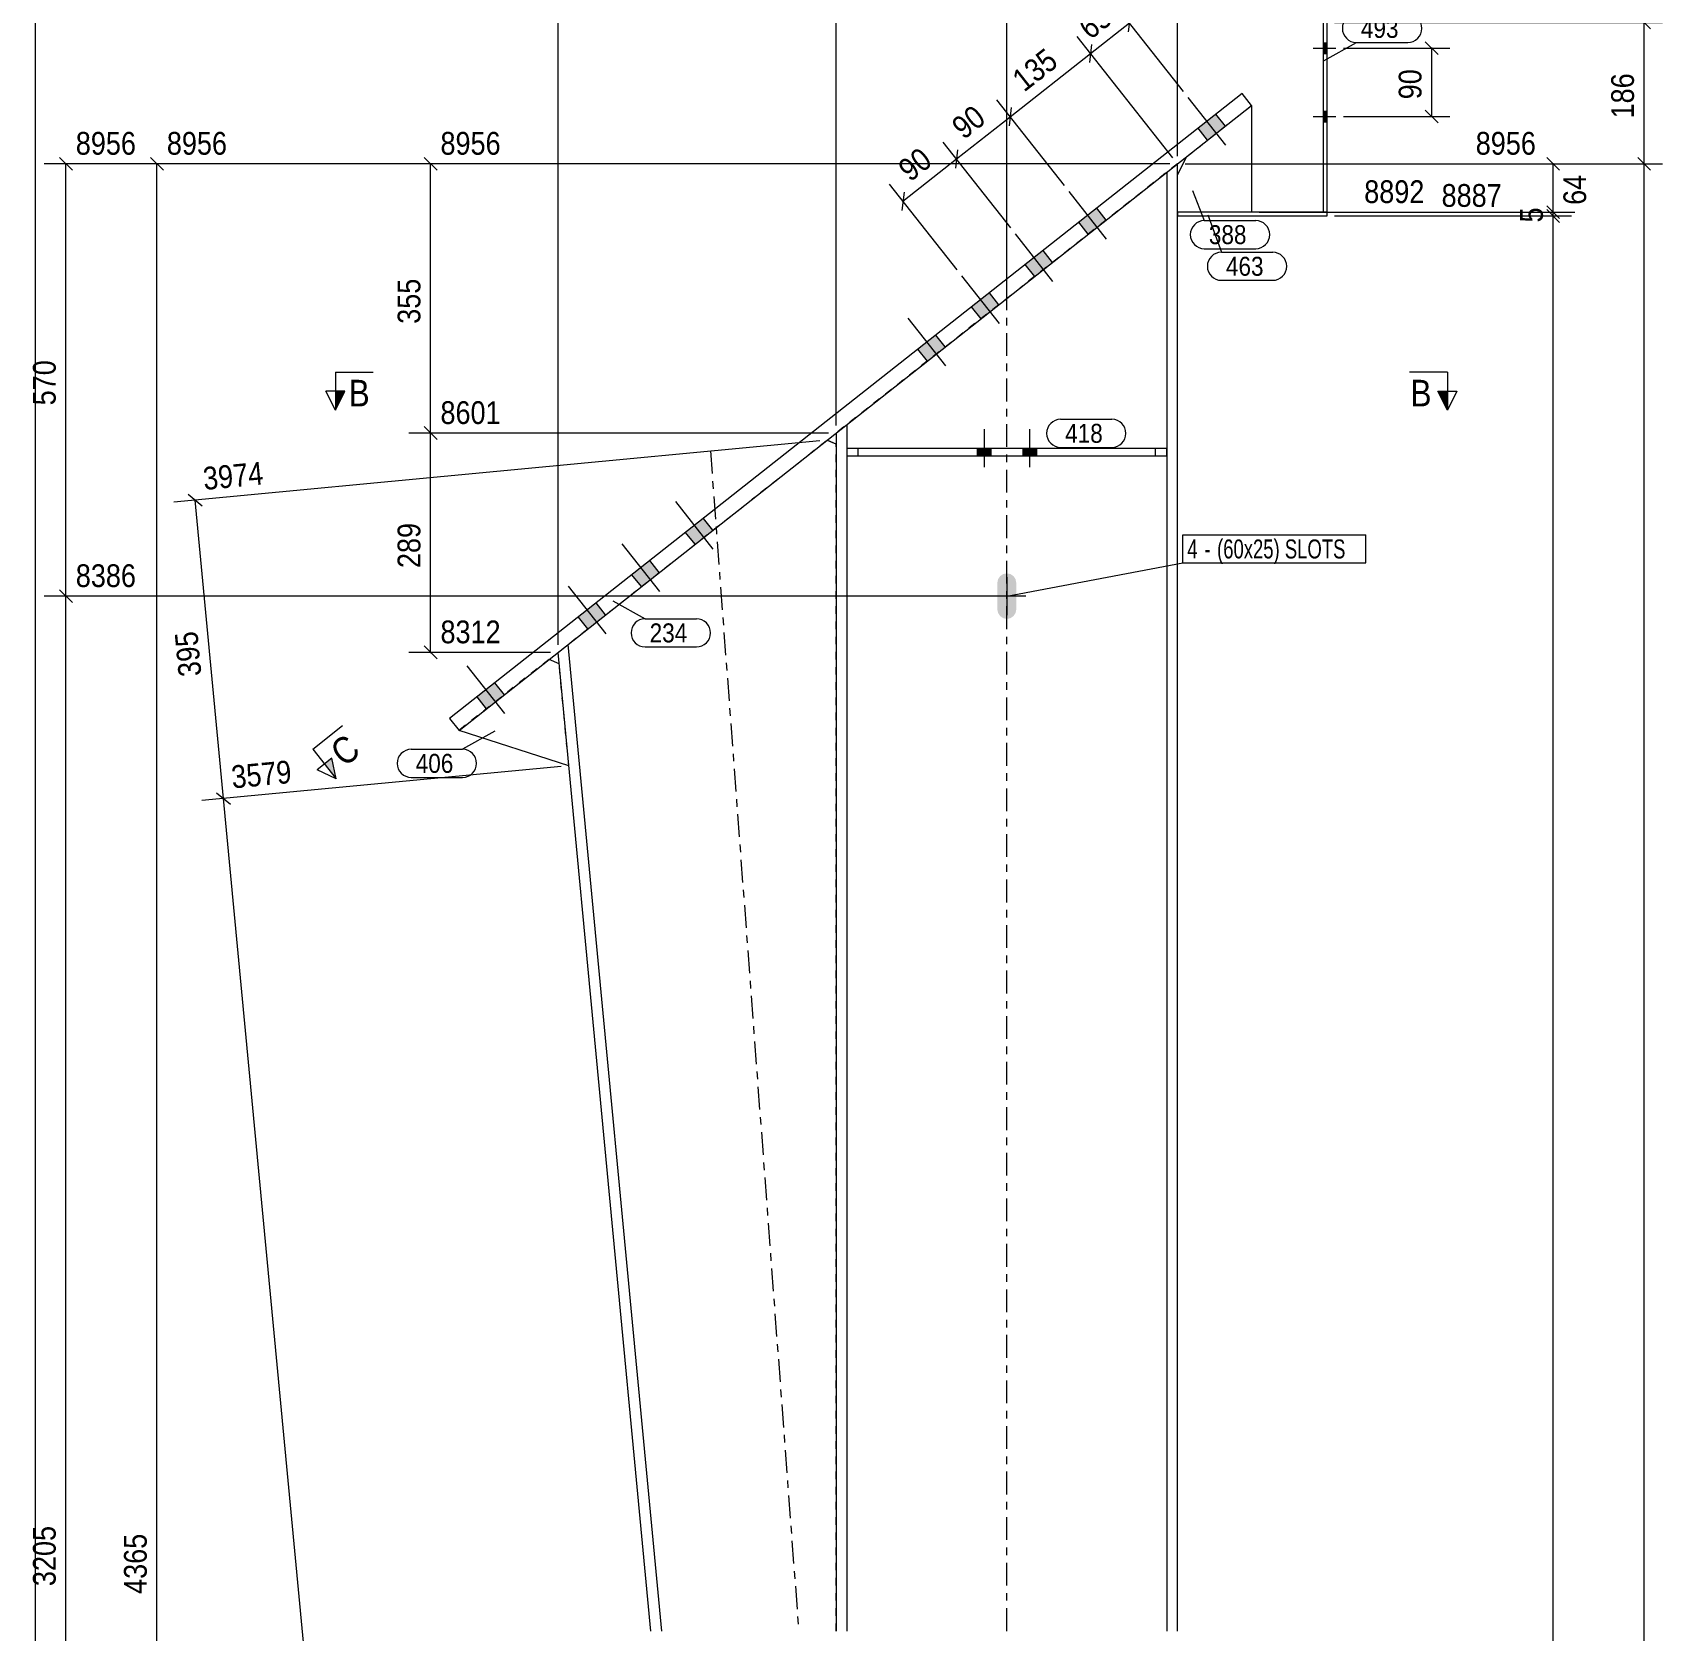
# Model space of a CAD drawing. Header units: millimetres. Extents: x 2 to 579, y 1 to 825.
# Drawn here: x 169.1 to 383.9, y 508.1 to 718.7 of the extents above; entities that cross this region are included whole.
import ezdxf

# ---------------------------------------------------------------- set-up
doc = ezdxf.new("R2010")
doc.units = ezdxf.units.MM
for name, pattern in [('XKITLINE00', [0]), ('XKITLINE01', [4, 1, -1, 1, -1]), ('XKITLINE03', [6, 3, -1, 1, -1])]:
    doc.linetypes.add(name, pattern=pattern)
for name, color, linetype, lineweight in [('Bolt', 3, 'Continuous', 0), ('BoltMark', 7, 'Continuous', 0), ('Dimensions', 7, 'Continuous', 0), ('Part', 2, 'Continuous', 0), ('PartMark', 7, 'Continuous', 0), ('Section', 6, 'Continuous', 0)]:
    doc.layers.add(name, color=color, linetype=linetype, lineweight=lineweight)
doc.styles.add('ARIAL', font='ARIAL.TTF')
doc.styles.add('ARIAL_NARROW', font='ARIALN.TTF')

# ---------------------------------------------------------------- blocks, each defined once
blk = doc.blocks.new('*A5')
at = {"layer": 'Bolt'}
blk.add_hatch(color=3, dxfattribs=at).paths.add_polyline_path([(297.98, 641.56), (297.5, 641.46), (297.02, 641.56), (296.62, 641.83), (296.35, 642.24), (296.25, 642.71), (296.25, 646.21), (296.35, 646.69), (296.62, 647.1), (297.02, 647.37), (297.5, 647.46), (297.98, 647.37), (298.38, 647.1), (298.65, 646.69), (298.75, 646.21), (298.75, 642.71), (298.65, 642.24), (298.38, 641.83)], flags=17)
at = {"layer": 'Bolt', "color": 3, "linetype": 'XKITLINE00', "lineweight": 0}
for p, q in [((297.5, 646.96), (297.5, 641.96)), ((300, 644.46), (295, 644.46))]:
    blk.add_line(p, q, dxfattribs=at)
blk = doc.blocks.new('*A6')
at = {"layer": 'Bolt'}
for points in [[(323.94, 704.53), (322.7, 706.1), (325.06, 707.96), (326.3, 706.39)], [(323.94, 704.53), (322.7, 706.1), (325.06, 707.96), (326.3, 706.39)], [(308.24, 692.15), (307, 693.72), (309.35, 695.57), (310.59, 694)], [(308.24, 692.15), (307, 693.72), (309.35, 695.57), (310.59, 694)], [(301.17, 686.57), (299.93, 688.14), (302.29, 690), (303.52, 688.43)], [(301.17, 686.57), (299.93, 688.14), (302.29, 690), (303.52, 688.43)], [(294.1, 681), (292.86, 682.57), (295.22, 684.43), (296.46, 682.86)], [(294.1, 681), (292.86, 682.57), (295.22, 684.43), (296.46, 682.86)], [(287.03, 675.43), (285.79, 677), (288.15, 678.86), (289.39, 677.29)], [(287.03, 675.43), (285.79, 677), (288.15, 678.86), (289.39, 677.29)], [(256.41, 651.29), (255.17, 652.86), (257.52, 654.71), (258.76, 653.14)], [(256.41, 651.29), (255.17, 652.86), (257.52, 654.71), (258.76, 653.14)], [(249.34, 645.71), (248.1, 647.28), (250.46, 649.14), (251.69, 647.57)], [(249.34, 645.71), (248.1, 647.28), (250.46, 649.14), (251.69, 647.57)], [(242.27, 640.14), (241.03, 641.71), (243.39, 643.57), (244.63, 642)], [(242.27, 640.14), (241.03, 641.71), (243.39, 643.57), (244.63, 642)], [(228.92, 629.62), (227.68, 631.19), (230.04, 633.05), (231.28, 631.47)], [(228.92, 629.62), (227.68, 631.19), (230.04, 633.05), (231.28, 631.47)]]:
    blk.add_hatch(color=3, dxfattribs=at).paths.add_polyline_path(points, flags=17)
at = {"layer": 'Bolt', "color": 3, "linetype": 'XKITLINE00', "lineweight": 0}
for p, q in [((326.36, 703.89), (321.41, 710.17)), ((326.36, 703.89), (321.41, 710.17)), ((326.3, 706.39), (325.06, 707.96)), ((326.3, 706.39), (325.06, 707.96)), ((323.94, 704.53), (322.7, 706.1)), ((323.94, 704.53), (322.7, 706.1)), ((310.65, 691.5), (305.7, 697.79)), ((310.65, 691.5), (305.7, 697.79)), ((310.59, 694), (309.35, 695.57)), ((310.59, 694), (309.35, 695.57)), ((303.58, 685.93), (298.63, 692.21)), ((303.58, 685.93), (298.63, 692.21)), ((308.24, 692.15), (307, 693.72)), ((308.24, 692.15), (307, 693.72)), ((303.52, 688.43), (302.29, 690)), ((303.52, 688.43), (302.29, 690)), ((301.17, 686.57), (299.93, 688.14)), ((301.17, 686.57), (299.93, 688.14)), ((296.52, 680.36), (291.56, 686.64)), ((296.52, 680.36), (291.56, 686.64)), ((296.46, 682.86), (295.22, 684.43)), ((296.46, 682.86), (295.22, 684.43)), ((289.45, 674.79), (284.5, 681.07)), ((289.45, 674.79), (284.5, 681.07)), ((294.1, 681), (292.86, 682.57)), ((294.1, 681), (292.86, 682.57)), ((289.39, 677.29), (288.15, 678.86)), ((289.39, 677.29), (288.15, 678.86)), ((287.03, 675.43), (285.79, 677)), ((287.03, 675.43), (285.79, 677)), ((258.82, 650.64), (253.87, 656.93)), ((258.82, 650.64), (253.87, 656.93)), ((258.76, 653.14), (257.52, 654.71)), ((258.76, 653.14), (257.52, 654.71)), ((251.75, 645.07), (246.8, 651.35)), ((251.75, 645.07), (246.8, 651.35)), ((256.41, 651.29), (255.17, 652.86)), ((256.41, 651.29), (255.17, 652.86)), ((251.69, 647.57), (250.46, 649.14)), ((251.69, 647.57), (250.46, 649.14)), ((249.34, 645.71), (248.1, 647.28)), ((249.34, 645.71), (248.1, 647.28)), ((244.69, 639.5), (239.73, 645.78)), ((244.69, 639.5), (239.73, 645.78)), ((244.63, 642), (243.39, 643.57)), ((244.63, 642), (243.39, 643.57)), ((242.27, 640.14), (241.03, 641.71)), ((242.27, 640.14), (241.03, 641.71)), ((231.34, 628.98), (226.38, 635.26)), ((231.34, 628.98), (226.38, 635.26)), ((231.28, 631.47), (230.04, 633.05)), ((231.28, 631.47), (230.04, 633.05)), ((228.92, 629.62), (227.68, 631.19)), ((228.92, 629.62), (227.68, 631.19))]:
    blk.add_line(p, q, dxfattribs=at)
blk = doc.blocks.new('*A10')
at = {"layer": 'Bolt'}
for points in [[(339.2, 717.35), (339.7, 717.35), (339.7, 715.95), (339.2, 715.95)], [(339.2, 708.35), (339.7, 708.35), (339.7, 706.95), (339.2, 706.95)]]:
    blk.add_hatch(color=3, dxfattribs=at).paths.add_polyline_path(points, flags=17)
at = {"layer": 'Bolt', "color": 3, "linetype": 'XKITLINE00', "lineweight": 0}
for p, q in [((337.86, 716.65), (340.86, 716.65)), ((339.2, 717.35), (339.7, 717.35)), ((339.2, 715.95), (339.7, 715.95)), ((337.86, 707.65), (340.86, 707.65)), ((339.2, 708.35), (339.7, 708.35)), ((339.2, 706.95), (339.7, 706.95))]:
    blk.add_line(p, q, dxfattribs=at)
blk = doc.blocks.new('*A11')
at = {"layer": 'Bolt'}
for points in [[(339.2, 717.35), (339.7, 717.35), (339.7, 715.95), (339.2, 715.95)], [(339.2, 708.35), (339.7, 708.35), (339.7, 706.95), (339.2, 706.95)]]:
    blk.add_hatch(color=3, dxfattribs=at).paths.add_polyline_path(points, flags=17)
at = {"layer": 'Bolt', "color": 3, "linetype": 'XKITLINE00', "lineweight": 0}
for p, q in [((337.86, 716.65), (340.86, 716.65)), ((339.2, 717.35), (339.7, 717.35)), ((339.2, 715.95), (339.7, 715.95)), ((337.86, 707.65), (340.86, 707.65)), ((339.2, 708.35), (339.7, 708.35)), ((339.2, 706.95), (339.7, 706.95))]:
    blk.add_line(p, q, dxfattribs=at)
blk = doc.blocks.new('*A12')
at = {"layer": 'Bolt'}
for points in [[(293.6, 662.96), (293.6, 663.96), (295.4, 663.96), (295.4, 662.96)], [(293.6, 662.96), (293.6, 663.96), (295.4, 663.96), (295.4, 662.96)], [(299.6, 662.96), (299.6, 663.96), (301.4, 663.96), (301.4, 662.96)], [(299.6, 662.96), (299.6, 663.96), (301.4, 663.96), (301.4, 662.96)]]:
    blk.add_hatch(color=3, dxfattribs=at).paths.add_polyline_path(points, flags=17)
at = {"layer": 'Bolt', "color": 3, "linetype": 'XKITLINE00', "lineweight": 0}
for p, q in [((294.5, 666.46), (294.5, 661.46)), ((294.5, 666.46), (294.5, 661.46)), ((300.5, 666.46), (300.5, 661.46)), ((300.5, 666.46), (300.5, 661.46)), ((293.6, 663.96), (293.6, 662.96)), ((293.6, 663.96), (293.6, 662.96)), ((295.4, 663.96), (295.4, 662.96)), ((295.4, 663.96), (295.4, 662.96)), ((299.6, 663.96), (299.6, 662.96)), ((299.6, 663.96), (299.6, 662.96)), ((301.4, 663.96), (301.4, 662.96)), ((301.4, 663.96), (301.4, 662.96))]:
    blk.add_line(p, q, dxfattribs=at)
blk = doc.blocks.new('*A13')
at = {"layer": 'Part', "color": 7, "linetype": 'XKITLINE01', "lineweight": 0}
for p, q in [((320, 701.42), (275, 665.94)), ((276.4, 663.96), (276.4, 662.96)), ((318.6, 663.96), (318.6, 662.96))]:
    blk.add_line(p, q, dxfattribs=at)
at = {"layer": 'Part', "color": 2, "linetype": 'XKITLINE00', "lineweight": 0}
for p, q in [((318.6, 700.32), (318.6, 663.96)), ((320, 508.12), (320, 701.42)), ((275, 665.94), (275, 508.12)), ((276.4, 667.05), (276.4, 663.96)), ((276.4, 662.96), (276.4, 508.12)), ((318.6, 662.96), (318.6, 508.12))]:
    blk.add_line(p, q, dxfattribs=at)
at = {"layer": 'Part', "color": 7, "linetype": 'XKITLINE03', "lineweight": 0}
blk.add_line((297.5, 508.12), (297.5, 693.68), dxfattribs=at)
blk = doc.blocks.new('*A14')
at = {"layer": 'Part', "color": 2, "linetype": 'XKITLINE00', "lineweight": 0}
for p, q in [((328.52, 710.68), (224.07, 628.34)), ((225.31, 626.77), (329.76, 709.11)), ((329.76, 709.11), (328.52, 710.68)), ((224.07, 628.34), (225.31, 626.77))]:
    blk.add_line(p, q, dxfattribs=at)
blk = doc.blocks.new('*A17')
at = {"layer": 'Part', "color": 7, "linetype": 'XKITLINE01', "lineweight": 0}
for p, q in [((237.17, 636.13), (225.31, 626.77)), ((239.77, 622.12), (238.49, 635.56))]:
    blk.add_line(p, q, dxfattribs=at)
at = {"layer": 'Part', "color": 2, "linetype": 'XKITLINE00', "lineweight": 0}
for p, q in [((238.49, 635.56), (237.17, 636.13)), ((239.77, 622.12), (225.31, 626.77))]:
    blk.add_line(p, q, dxfattribs=at)
blk = doc.blocks.new('*A18')
at = {"layer": 'Part', "color": 7, "linetype": 'XKITLINE01', "lineweight": 0}
for p, q in [((238.35, 637.05), (273.84, 665.03)), ((273.84, 665.03), (275, 664.47)), ((275, 508.12), (275, 664.47)), ((275, 508.12), (275, 664.47)), ((275, 664.47), (275, 664.47))]:
    blk.add_line(p, q, dxfattribs=at)
at = {"layer": 'Part', "color": 2, "linetype": 'XKITLINE00', "lineweight": 0}
for p, q in [((275, 664.47), (273.84, 665.03)), ((239.66, 638.09), (252, 508.12)), ((250.6, 508.12), (238.35, 637.05))]:
    blk.add_line(p, q, dxfattribs=at)
at = {"layer": 'Part', "color": 7, "linetype": 'XKITLINE03', "lineweight": 0}
blk.add_line((258.43, 663.59), (270.07, 508.12), dxfattribs=at)
blk = doc.blocks.new('*A22')
at = {"layer": 'Part', "color": 7, "linetype": 'XKITLINE01', "lineweight": 0}
for p, q in [((321.18, 702.35), (329.76, 709.11)), ((320, 695.05), (320, 699.92)), ((329.76, 695.05), (320, 695.05))]:
    blk.add_line(p, q, dxfattribs=at)
at = {"layer": 'Part', "color": 2, "linetype": 'XKITLINE00', "lineweight": 0}
for p, q in [((329.76, 709.11), (329.76, 695.05)), ((320, 699.92), (321.18, 702.35))]:
    blk.add_line(p, q, dxfattribs=at)
blk = doc.blocks.new('*A23')
at = {"layer": 'Part', "color": 2, "linetype": 'XKITLINE00', "lineweight": 0}
for p, q in [((339.7, 720.05), (339.2, 720.05)), ((339.2, 720.05), (339.2, 695.05)), ((339.7, 695.05), (339.7, 720.05)), ((339.2, 695.05), (339.7, 695.05))]:
    blk.add_line(p, q, dxfattribs=at)
blk = doc.blocks.new('*A24')
at = {"layer": 'Part', "color": 2, "linetype": 'XKITLINE00', "lineweight": 0}
for p, q in [((339.7, 695.05), (320, 695.05)), ((320, 694.55), (339.7, 694.55)), ((339.7, 694.55), (339.7, 695.05))]:
    blk.add_line(p, q, dxfattribs=at)
at = {"layer": 'Part', "color": 7, "linetype": 'XKITLINE01', "lineweight": 0}
blk.add_line((320, 695.05), (320, 694.55), dxfattribs=at)
blk = doc.blocks.new('*A25')
at = {"layer": 'Part', "color": 2, "linetype": 'XKITLINE00', "lineweight": 0}
for p, q in [((276.4, 663.96), (318.6, 663.96)), ((276.4, 663.96), (276.4, 662.96)), ((318.6, 662.96), (318.6, 663.96)), ((276.4, 662.96), (318.6, 662.96))]:
    blk.add_line(p, q, dxfattribs=at)
at = {"layer": 'Part', "color": 7, "linetype": 'XKITLINE01', "lineweight": 0}
for p, q in [((277.9, 662.96), (277.9, 663.96)), ((317.1, 662.96), (317.1, 663.96))]:
    blk.add_line(p, q, dxfattribs=at)
blk = doc.blocks.new('*A77')
at = {"layer": 'Dimensions', "color": 7, "linetype": 'XKITLINE00', "lineweight": 0}
for p, q in [((320.79, 710.95), (311.88, 722.25)), ((308.53, 715.97), (313.65, 720.01)), ((313.79, 721.2), (313.51, 718.82)), ((319.38, 702.21), (306.76, 718.21)), ((308.67, 717.16), (308.39, 714.78))]:
    blk.add_line(p, q, dxfattribs=at)
at = {"layer": 'Dimensions', "color": 3}
for p in [(313.65, 720.01), (308.53, 715.97)]:
    blk.add_point(p, dxfattribs=at)
at = {"layer": 'Dimensions', "color": 3, "style": 'ARIAL', "width": 0.85}
blk.add_text('65', height=3, rotation=38.2507, dxfattribs=at).set_placement((308.5, 717.67))
blk = doc.blocks.new('*A78')
at = {"layer": 'Dimensions', "color": 7, "linetype": 'XKITLINE00', "lineweight": 0}
for p, q in [((238.35, 638.05), (238.35, 730.99)), ((275, 666.94), (275, 730.99)), ((239.2, 728.99), (237.5, 727.3)), ((275.85, 728.99), (274.15, 727.3)), ((238.35, 728.14), (275, 728.14))]:
    blk.add_line(p, q, dxfattribs=at)
at = {"layer": 'Dimensions', "color": 3}
for p in [(238.35, 728.14), (275, 728.14)]:
    blk.add_point(p, dxfattribs=at)
at = {"layer": 'Dimensions', "color": 3, "style": 'ARIAL', "width": 0.85}
blk.add_text('366', height=3, dxfattribs=at).set_placement((253.34, 729.49))
blk = doc.blocks.new('*A79')
at = {"layer": 'Dimensions', "color": 7, "linetype": 'XKITLINE00', "lineweight": 0}
for p, q in [((275, 666.94), (275, 730.99)), ((297.5, 684.68), (297.5, 730.99)), ((275.85, 728.99), (274.15, 727.3)), ((298.35, 728.99), (296.65, 727.3)), ((275, 728.14), (297.5, 728.14))]:
    blk.add_line(p, q, dxfattribs=at)
at = {"layer": 'Dimensions', "color": 3}
for p in [(275, 728.14), (297.5, 728.14)]:
    blk.add_point(p, dxfattribs=at)
at = {"layer": 'Dimensions', "color": 3, "style": 'ARIAL', "width": 0.85}
blk.add_text('225', height=3, dxfattribs=at).set_placement((282.91, 729.49))
blk = doc.blocks.new('*A80')
at = {"layer": 'Dimensions', "color": 7, "linetype": 'XKITLINE00', "lineweight": 0}
for p, q in [((297.5, 684.68), (297.5, 730.99)), ((320, 702.42), (320, 730.99)), ((298.35, 728.99), (296.65, 727.3)), ((320.85, 728.99), (319.15, 727.3)), ((297.5, 728.14), (320, 728.14))]:
    blk.add_line(p, q, dxfattribs=at)
at = {"layer": 'Dimensions', "color": 3}
for p in [(297.5, 728.14), (320, 728.14)]:
    blk.add_point(p, dxfattribs=at)
at = {"layer": 'Dimensions', "color": 3, "style": 'ARIAL', "width": 0.85}
blk.add_text('225', height=3, dxfattribs=at).set_placement((305.41, 729.49))
blk = doc.blocks.new('*A81')
at = {"layer": 'Dimensions', "color": 7, "linetype": 'XKITLINE00', "lineweight": 0}
blk.add_line((169.5, 78.78), (169.5, 720.05), dxfattribs=at)
blk = doc.blocks.new('*A82')
at = {"layer": 'Dimensions', "color": 7, "linetype": 'XKITLINE00', "lineweight": 0}
for p, q in [((340.7, 720.05), (383.9, 720.05)), ((380.65, 720.9), (382.35, 719.2)), ((381.5, 701.42), (381.5, 720.05)), ((321, 701.42), (383.9, 701.42)), ((380.65, 702.27), (382.35, 700.57))]:
    blk.add_line(p, q, dxfattribs=at)
at = {"layer": 'Dimensions', "color": 3}
for p in [(381.5, 720.05), (381.5, 701.42)]:
    blk.add_point(p, dxfattribs=at)
at = {"layer": 'Dimensions', "color": 3, "style": 'ARIAL', "width": 0.85}
blk.add_text('186', height=3, rotation=90.0002, dxfattribs=at).set_placement((380.15, 707.4))
blk = doc.blocks.new('*A83')
at = {"layer": 'Dimensions', "color": 7, "linetype": 'XKITLINE00', "lineweight": 0}
for p, q in [((321, 701.42), (372.35, 701.42)), ((368.65, 702.27), (370.35, 700.57)), ((369.5, 695.05), (369.5, 701.42)), ((330.76, 695.05), (372.35, 695.05)), ((368.65, 695.9), (370.35, 694.2))]:
    blk.add_line(p, q, dxfattribs=at)
at = {"layer": 'Dimensions', "color": 3}
for p in [(369.5, 701.42), (369.5, 695.05)]:
    blk.add_point(p, dxfattribs=at)
at = {"layer": 'Dimensions', "color": 3, "style": 'ARIAL', "width": 0.85}
blk.add_text('8956', height=3, dxfattribs=at).set_placement((359.3, 702.62))
blk.add_text('64', height=3, rotation=90.0002, dxfattribs=at).set_placement((373.85, 696.01))
blk = doc.blocks.new('*A87')
at = {"layer": 'Dimensions', "color": 7, "linetype": 'XKITLINE00', "lineweight": 0}
for p, q in [((296.5, 644.46), (170.65, 644.46)), ((172.65, 645.31), (174.35, 643.62)), ((173.5, 392.52), (173.5, 644.46)), ((172.65, 393.37), (174.35, 391.67)), ((296.5, 392.52), (170.65, 392.52))]:
    blk.add_line(p, q, dxfattribs=at)
at = {"layer": 'Dimensions', "color": 3}
for p in [(173.5, 644.46), (173.5, 392.52)]:
    blk.add_point(p, dxfattribs=at)
at = {"layer": 'Dimensions', "color": 3, "style": 'ARIAL', "width": 0.85}
blk.add_text('8386', height=3, dxfattribs=at).set_placement((174.8, 645.66))
blk.add_text('3205', height=3, rotation=90.0002, dxfattribs=at).set_placement((172.15, 514.04))
blk = doc.blocks.new('*A88')
at = {"layer": 'Dimensions', "color": 7, "linetype": 'XKITLINE00', "lineweight": 0}
for p, q in [((319, 701.42), (170.65, 701.42)), ((172.65, 702.27), (174.35, 700.57)), ((173.5, 644.46), (173.5, 701.42)), ((296.5, 644.46), (170.65, 644.46)), ((172.65, 645.31), (174.35, 643.62))]:
    blk.add_line(p, q, dxfattribs=at)
at = {"layer": 'Dimensions', "color": 3}
for p in [(173.5, 701.42), (173.5, 644.46)]:
    blk.add_point(p, dxfattribs=at)
at = {"layer": 'Dimensions', "color": 3, "style": 'ARIAL', "width": 0.85}
blk.add_text('8956', height=3, dxfattribs=at).set_placement((174.8, 702.62))
blk.add_text('570', height=3, rotation=90.0002, dxfattribs=at).set_placement((172.15, 669.6))
blk = doc.blocks.new('*A89')
at = {"layer": 'Dimensions', "color": 7, "linetype": 'XKITLINE00', "lineweight": 0}
for p, q in [((352.65, 717.5), (354.35, 715.8)), ((341.86, 716.65), (355.9, 716.65)), ((353.5, 707.65), (353.5, 716.65)), ((341.86, 707.65), (355.9, 707.65)), ((352.65, 708.5), (354.35, 706.8))]:
    blk.add_line(p, q, dxfattribs=at)
at = {"layer": 'Dimensions', "color": 3}
for p in [(353.5, 716.65), (353.5, 707.65)]:
    blk.add_point(p, dxfattribs=at)
at = {"layer": 'Dimensions', "color": 3, "style": 'ARIAL', "width": 0.85}
blk.add_text('90', height=3, rotation=90.0002, dxfattribs=at).set_placement((352.15, 709.92))
blk = doc.blocks.new('*A90')
at = {"layer": 'Dimensions', "color": 7, "linetype": 'XKITLINE00', "lineweight": 0}
for p, q in [((238.78, 622.03), (191.43, 617.53)), ((193.34, 618.56), (195.19, 617.04)), ((221.65, 329.44), (194.27, 617.8)), ((220.97, 336.63), (221.65, 329.44)), ((272.61, 334.28), (218.82, 329.17)), ((272.61, 334.28), (219.26, 329.21)), ((220.92, 331.88), (221.65, 329.44)), ((221.91, 331.97), (221.65, 329.44)), ((220.73, 330.2), (222.58, 328.67))]:
    blk.add_line(p, q, dxfattribs=at)
at = {"layer": 'Dimensions', "color": 3}
for p in [(194.27, 617.8), (221.65, 329.44)]:
    blk.add_point(p, dxfattribs=at)
at = {"layer": 'Dimensions', "color": 7}
blk.add_point((221.65, 329.44), dxfattribs=at)
at = {"layer": 'Dimensions', "color": 3, "style": 'ARIAL', "width": 0.85}
for s, rotation, p in [('3579', 5.4259, (195.45, 619.12)), ('3579', 95.4261, (207.04, 469.06)), ('RD', -84.5743, (222.17, 336.74))]:
    blk.add_text(s, height=3, rotation=rotation, dxfattribs=at).set_placement(p)
blk = doc.blocks.new('*A91')
at = {"layer": 'Dimensions', "color": 7, "linetype": 'XKITLINE00', "lineweight": 0}
for p, q in [((272.84, 664.93), (187.7, 656.85)), ((189.61, 657.88), (191.46, 656.35)), ((194.27, 617.8), (190.54, 657.12)), ((238.78, 622.03), (191.43, 617.53)), ((193.34, 618.56), (195.19, 617.04))]:
    blk.add_line(p, q, dxfattribs=at)
at = {"layer": 'Dimensions', "color": 3}
for p in [(190.54, 657.12), (194.27, 617.8)]:
    blk.add_point(p, dxfattribs=at)
at = {"layer": 'Dimensions', "color": 3, "style": 'ARIAL', "width": 0.85}
for s, rotation, p in [('3974', 5.4259, (191.72, 658.44)), ('395', 95.4261, (191.37, 634.01))]:
    blk.add_text(s, height=3, rotation=rotation, dxfattribs=at).set_placement(p)
blk = doc.blocks.new('*A92')
at = {"layer": 'Dimensions', "color": 7, "linetype": 'XKITLINE00', "lineweight": 0}
for p, q in [((297.5, 684.68), (297.5, 740.19)), ((339.2, 721.05), (339.2, 740.19)), ((298.35, 738.19), (296.65, 736.49)), ((297.5, 737.34), (339.2, 737.34)), ((340.05, 738.19), (338.35, 736.49))]:
    blk.add_line(p, q, dxfattribs=at)
at = {"layer": 'Dimensions', "color": 3}
for p in [(297.5, 737.34), (339.2, 737.34)]:
    blk.add_point(p, dxfattribs=at)
at = {"layer": 'Dimensions', "color": 3, "style": 'ARIAL', "width": 0.85}
blk.add_text('417', height=3, dxfattribs=at).set_placement((315.01, 738.69))
blk = doc.blocks.new('*A95')
at = {"layer": 'BoltMark', "color": 7, "linetype": 'XKITLINE00', "lineweight": 0}
for p, q in [((320.68, 652.53), (344.8, 652.53)), ((320.68, 648.83), (320.68, 652.53)), ((344.8, 648.83), (344.8, 652.53)), ((297.5, 644.46), (320.68, 648.83)), ((320.68, 648.83), (344.8, 648.83))]:
    blk.add_line(p, q, dxfattribs=at)
at = {"layer": 'BoltMark', "color": 3, "style": 'ARIAL_NARROW', "width": 0.85}
for s, p in [('4', (321.28, 649.43)), ('(60x25) SLOTS', (325.21, 649.43)), ('-', (323.55, 649.43))]:
    blk.add_text(s, height=2.5, dxfattribs=at).set_placement(p)
blk = doc.blocks.new('*A96')
at = {"layer": 'PartMark', "color": 7, "linetype": 'XKITLINE00', "lineweight": 0}
for p, q in [((304.59, 667.76), (311.35, 667.76)), ((304.59, 664.06), (311.35, 664.06))]:
    blk.add_line(p, q, dxfattribs=at)
for centre, start, end in [((304.59, 665.91), 90, 270), ((311.35, 665.91), 270, 90)]:
    blk.add_arc(centre, 1.85, start, end, dxfattribs=at)
at = {"layer": 'PartMark', "color": 3, "style": 'ARIAL', "width": 0.85}
blk.add_text('418', height=2.5, dxfattribs=at).set_placement((305.19, 664.66))
blk = doc.blocks.new('*A97')
at = {"layer": 'PartMark', "color": 7, "linetype": 'XKITLINE00', "lineweight": 0}
for p, q in [((323.97, 694.68), (325.78, 689.77)), ((325.78, 689.77), (332.54, 689.77)), ((325.78, 686.07), (332.54, 686.07))]:
    blk.add_line(p, q, dxfattribs=at)
for centre, start, end in [((325.78, 687.92), 90, 270), ((332.54, 687.92), 270, 90)]:
    blk.add_arc(centre, 1.85, start, end, dxfattribs=at)
at = {"layer": 'PartMark', "color": 3, "style": 'ARIAL', "width": 0.85}
blk.add_text('463', height=2.5, dxfattribs=at).set_placement((326.38, 686.67))
blk = doc.blocks.new('*A98')
at = {"layer": 'PartMark', "color": 7, "linetype": 'XKITLINE00', "lineweight": 0}
for p, q in [((343.57, 721.11), (350.34, 721.11)), ((339.33, 715.02), (343.57, 717.41)), ((343.57, 717.41), (350.34, 717.41))]:
    blk.add_line(p, q, dxfattribs=at)
for centre, start, end in [((343.57, 719.26), 90, 270), ((350.34, 719.26), 270, 90)]:
    blk.add_arc(centre, 1.85, start, end, dxfattribs=at)
at = {"layer": 'PartMark', "color": 3, "style": 'ARIAL', "width": 0.85}
blk.add_text('493', height=2.5, dxfattribs=at).set_placement((344.17, 718.01))
blk = doc.blocks.new('*A99')
at = {"layer": 'PartMark', "color": 7, "linetype": 'XKITLINE00', "lineweight": 0}
for p, q in [((321.98, 697.89), (323.53, 693.94)), ((323.53, 693.94), (330.3, 693.94)), ((323.53, 690.24), (330.3, 690.24))]:
    blk.add_line(p, q, dxfattribs=at)
for centre, start, end in [((323.53, 692.09), 90, 270), ((330.3, 692.09), 270, 90)]:
    blk.add_arc(centre, 1.85, start, end, dxfattribs=at)
at = {"layer": 'PartMark', "color": 3, "style": 'ARIAL', "width": 0.85}
blk.add_text('388', height=2.5, dxfattribs=at).set_placement((324.13, 690.84))
blk = doc.blocks.new('*A102')
at = {"layer": 'PartMark', "color": 7, "linetype": 'XKITLINE00', "lineweight": 0}
for p, q in [((230.01, 626.67), (225.77, 624.28)), ((219, 624.28), (225.77, 624.28)), ((219, 620.58), (225.77, 620.58))]:
    blk.add_line(p, q, dxfattribs=at)
for centre, start, end in [((219, 622.43), 90, 270), ((225.77, 622.43), 270, 90)]:
    blk.add_arc(centre, 1.85, start, end, dxfattribs=at)
at = {"layer": 'PartMark', "color": 3, "style": 'ARIAL', "width": 0.85}
blk.add_text('406', height=2.5, dxfattribs=at).set_placement((219.6, 621.18))
blk = doc.blocks.new('*A103')
at = {"layer": 'PartMark', "color": 7, "linetype": 'XKITLINE00', "lineweight": 0}
for p, q in [((245.59, 643.86), (249.83, 641.47)), ((249.83, 641.47), (256.6, 641.47)), ((249.83, 637.77), (256.6, 637.77))]:
    blk.add_line(p, q, dxfattribs=at)
for centre, start, end in [((249.83, 639.62), 90, 270), ((256.6, 639.62), 270, 90)]:
    blk.add_arc(centre, 1.85, start, end, dxfattribs=at)
at = {"layer": 'PartMark', "color": 3, "style": 'ARIAL', "width": 0.85}
blk.add_text('234', height=2.5, dxfattribs=at).set_placement((250.43, 638.37))
blk = doc.blocks.new('*A107')
at = {"layer": 'Section'}
for points in [[(347.7, 732.81), (349.25, 730.85), (346.72, 732.04)], [(208.56, 623.12), (209.13, 620.38), (207.58, 622.35)]]:
    blk.add_hatch(color=3, dxfattribs=at).paths.add_polyline_path(points, flags=17)
at = {"layer": 'Section', "color": 1, "linetype": 'XKITLINE00', "lineweight": 0}
for p, q in [((346.16, 734.77), (342.23, 731.68)), ((346.16, 734.77), (349.25, 730.85)), ((206.03, 624.31), (209.96, 627.41)), ((206.03, 624.31), (209.13, 620.38))]:
    blk.add_line(p, q, dxfattribs=at)
at = {"layer": 'Section', "color": 3, "linetype": 'XKITLINE00', "lineweight": 0}
for p, q in [((346.72, 732.04), (348.68, 733.58)), ((348.68, 733.58), (349.25, 730.85)), ((349.25, 730.85), (346.72, 732.04)), ((208.56, 623.12), (206.6, 621.57)), ((209.13, 620.38), (208.56, 623.12)), ((209.13, 620.38), (206.6, 621.57))]:
    blk.add_line(p, q, dxfattribs=at)
at = {"layer": 'Section', "color": 7, "style": 'ARIAL', "width": 0.85}
for p in [(344.92, 728.07), (210.19, 621.86)]:
    blk.add_text('C', height=3.5, rotation=38.2507, dxfattribs=at).set_placement(p)
blk = doc.blocks.new('*A109')
at = {"layer": 'Section'}
for points in [[(210.26, 671.46), (209.01, 668.96), (209.01, 671.46)], [(355.57, 671.46), (355.57, 668.96), (354.32, 671.46)]]:
    blk.add_hatch(color=3, dxfattribs=at).paths.add_polyline_path(points, flags=17)
at = {"layer": 'Section', "color": 1, "linetype": 'XKITLINE00', "lineweight": 0}
for p, q in [((209.01, 673.96), (214.01, 673.96)), ((209.01, 673.96), (209.01, 668.96)), ((355.57, 673.96), (350.57, 673.96)), ((355.57, 673.96), (355.57, 668.96))]:
    blk.add_line(p, q, dxfattribs=at)
at = {"layer": 'Section', "color": 3, "linetype": 'XKITLINE00', "lineweight": 0}
for p, q in [((209.01, 668.96), (207.76, 671.46)), ((210.26, 671.46), (207.76, 671.46)), ((209.01, 668.96), (210.26, 671.46)), ((354.32, 671.46), (356.82, 671.46)), ((355.57, 668.96), (354.32, 671.46)), ((356.82, 671.46), (355.57, 668.96))]:
    blk.add_line(p, q, dxfattribs=at)
at = {"layer": 'Section', "color": 7, "style": 'ARIAL', "width": 0.85}
for p in [(210.76, 669.46), (350.7, 669.46)]:
    blk.add_text('B', height=3.5, dxfattribs=at).set_placement(p)
blk = doc.blocks.new('*A111')
at = {"layer": 'Dimensions', "color": 7, "linetype": 'XKITLINE00', "lineweight": 0}
for p, q in [((298.01, 693), (289.11, 704.29)), ((291.01, 703.25), (290.73, 700.86)), ((283.81, 696.48), (290.87, 702.06)), ((290.94, 687.43), (282.04, 698.72)), ((283.95, 697.68), (283.67, 695.29))]:
    blk.add_line(p, q, dxfattribs=at)
at = {"layer": 'Dimensions', "color": 3}
for p in [(290.87, 702.06), (283.81, 696.48)]:
    blk.add_point(p, dxfattribs=at)
at = {"layer": 'Dimensions', "color": 3, "style": 'ARIAL', "width": 0.85}
blk.add_text('90', height=3, rotation=38.2507, dxfattribs=at).set_placement((284.76, 698.95))
blk = doc.blocks.new('*A112')
at = {"layer": 'Dimensions', "color": 7, "linetype": 'XKITLINE00', "lineweight": 0}
for p, q in [((305.08, 698.57), (296.18, 709.87)), ((290.87, 702.06), (297.94, 707.63)), ((298.08, 708.82), (297.8, 706.44)), ((298.01, 693), (289.11, 704.29)), ((291.01, 703.25), (290.73, 700.86))]:
    blk.add_line(p, q, dxfattribs=at)
at = {"layer": 'Dimensions', "color": 3}
for p in [(297.94, 707.63), (290.87, 702.06)]:
    blk.add_point(p, dxfattribs=at)
at = {"layer": 'Dimensions', "color": 3, "style": 'ARIAL', "width": 0.85}
blk.add_text('90', height=3, rotation=38.2507, dxfattribs=at).set_placement((291.82, 704.52))
blk = doc.blocks.new('*A113')
at = {"layer": 'Dimensions', "color": 7, "linetype": 'XKITLINE00', "lineweight": 0}
for p, q in [((319.38, 702.21), (306.76, 718.21)), ((297.94, 707.63), (308.53, 715.97)), ((308.67, 717.16), (308.39, 714.78)), ((305.08, 698.57), (296.18, 709.87)), ((298.08, 708.82), (297.8, 706.44))]:
    blk.add_line(p, q, dxfattribs=at)
at = {"layer": 'Dimensions', "color": 3}
for p in [(308.53, 715.97), (297.94, 707.63)]:
    blk.add_point(p, dxfattribs=at)
at = {"layer": 'Dimensions', "color": 3, "style": 'ARIAL', "width": 0.85}
blk.add_text('135', height=3, rotation=38.2507, dxfattribs=at).set_placement((299.78, 710.79))
blk = doc.blocks.new('*A114')
at = {"layer": 'Dimensions', "color": 7, "linetype": 'XKITLINE00', "lineweight": 0}
for p, q in [((274, 665.94), (218.71, 665.94)), ((220.71, 666.79), (222.41, 665.1)), ((221.56, 637.05), (221.56, 665.94)), ((237.35, 637.05), (218.71, 637.05)), ((220.71, 637.9), (222.41, 636.21))]:
    blk.add_line(p, q, dxfattribs=at)
at = {"layer": 'Dimensions', "color": 3}
for p in [(221.56, 665.94), (221.56, 637.05)]:
    blk.add_point(p, dxfattribs=at)
at = {"layer": 'Dimensions', "color": 3, "style": 'ARIAL', "width": 0.85}
for s, p in [('8601', (222.86, 667.14)), ('8312', (222.86, 638.25))]:
    blk.add_text(s, height=3, dxfattribs=at).set_placement(p)
blk.add_text('289', height=3, rotation=90.0002, dxfattribs=at).set_placement((220.21, 648.16))
blk = doc.blocks.new('*A115')
at = {"layer": 'Dimensions', "color": 7, "linetype": 'XKITLINE00', "lineweight": 0}
for p, q in [((319, 701.42), (218.71, 701.42)), ((220.71, 702.27), (222.41, 700.57)), ((221.56, 665.94), (221.56, 701.42)), ((274, 665.94), (218.71, 665.94)), ((220.71, 666.79), (222.41, 665.1))]:
    blk.add_line(p, q, dxfattribs=at)
at = {"layer": 'Dimensions', "color": 3}
for p in [(221.56, 701.42), (221.56, 665.94)]:
    blk.add_point(p, dxfattribs=at)
at = {"layer": 'Dimensions', "color": 3, "style": 'ARIAL', "width": 0.85}
blk.add_text('8956', height=3, dxfattribs=at).set_placement((222.86, 702.62))
blk.add_text('355', height=3, rotation=90.0002, dxfattribs=at).set_placement((220.21, 680.34))
blk = doc.blocks.new('*A117')
at = {"layer": 'Dimensions', "color": 7, "linetype": 'XKITLINE00', "lineweight": 0}
for p, q in [((321, 701.42), (383.9, 701.42)), ((380.65, 702.27), (382.35, 700.57)), ((381.5, 80.78), (381.5, 701.42))]:
    blk.add_line(p, q, dxfattribs=at)
at = {"layer": 'Dimensions', "color": 3}
blk.add_point((381.5, 701.42), dxfattribs=at)
blk = doc.blocks.new('*A119')
at = {"layer": 'Dimensions', "color": 7, "linetype": 'XKITLINE00', "lineweight": 0}
for p, q in [((319, 701.42), (182.65, 701.42)), ((184.65, 702.27), (186.35, 700.57)), ((185.5, 333.5), (185.5, 701.42))]:
    blk.add_line(p, q, dxfattribs=at)
at = {"layer": 'Dimensions', "color": 3}
blk.add_point((185.5, 701.42), dxfattribs=at)
at = {"layer": 'Dimensions', "color": 3, "style": 'ARIAL', "width": 0.85}
blk.add_text('8956', height=3, dxfattribs=at).set_placement((186.8, 702.62))
blk.add_text('4365', height=3, rotation=90.0002, dxfattribs=at).set_placement((184.15, 513.01))
blk = doc.blocks.new('*A120')
at = {"layer": 'Dimensions', "color": 7, "linetype": 'XKITLINE00', "lineweight": 0}
for p, q in [((340.7, 694.55), (371.9, 694.55)), ((368.65, 695.4), (370.35, 693.7)), ((369.5, 80.78), (369.5, 694.55))]:
    blk.add_line(p, q, dxfattribs=at)
at = {"layer": 'Dimensions', "color": 3}
blk.add_point((369.5, 694.55), dxfattribs=at)
at = {"layer": 'Dimensions', "color": 3, "style": 'ARIAL', "width": 0.85}
blk.add_text('8887', height=3, dxfattribs=at).set_placement((354.8, 695.75))
blk = doc.blocks.new('*A121')
at = {"layer": 'Dimensions', "color": 7, "linetype": 'XKITLINE00', "lineweight": 0}
for p, q in [((330.76, 695.05), (371.9, 695.05)), ((340.7, 694.55), (371.9, 694.55)), ((368.65, 695.9), (370.35, 694.2)), ((368.65, 695.4), (370.35, 693.7)), ((369.5, 694.55), (369.5, 695.05))]:
    blk.add_line(p, q, dxfattribs=at)
at = {"layer": 'Dimensions', "color": 3}
for p in [(369.5, 695.05), (369.5, 694.55)]:
    blk.add_point(p, dxfattribs=at)
at = {"layer": 'Dimensions', "color": 3, "style": 'ARIAL', "width": 0.85}
blk.add_text('8892', height=3, dxfattribs=at).set_placement((344.6, 696.25))
blk.add_text('5', height=3, rotation=90.0002, dxfattribs=at).set_placement((368.15, 693.69))

msp = doc.modelspace()

# ---------------------------------------------------------------- block references
at = {"lineweight": 0}
for name in ['*A92', '*A107', '*A78', '*A79', '*A80', '*A77', '*A81', '*A82', '*A23', '*A98', '*A113', '*A89', '*A10', '*A11', '*A14', '*A6', '*A112', '*A22', '*A88', '*A119', '*A115', '*A83', '*A111', '*A117', '*A120', '*A121', '*A99', '*A24', '*A97', '*A109', '*A114', '*A12', '*A96', '*A91', '*A18', '*A25', '*A95', '*A87', '*A5', '*A103', '*A17', '*A102', '*A90']:
    msp.add_blockref(name, (0, 0), dxfattribs=at)
at = {"layer": 'Part', "lineweight": 0}
msp.add_blockref('*A13', (0, 0), dxfattribs=at)

doc.saveas('drawing.dxf')
